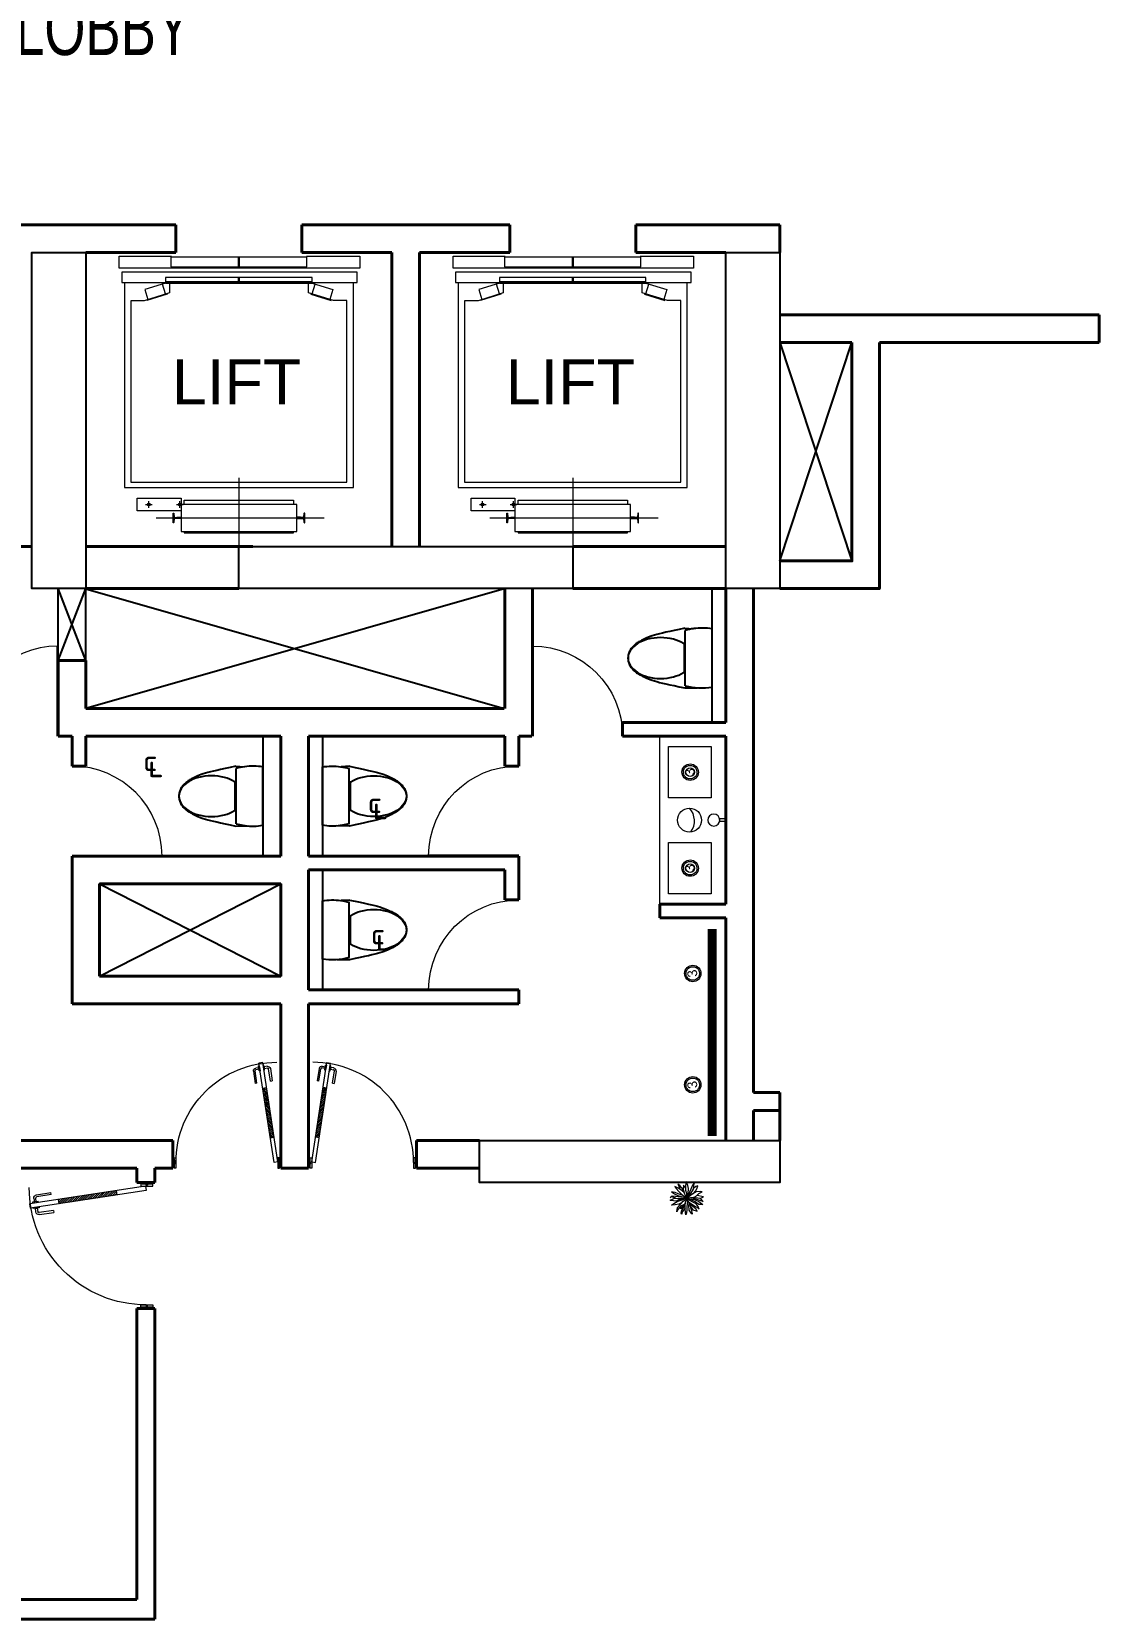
# Model space of a CAD drawing. Header units: millimetres. Extents: x 363738 to 753707, y -231656 to 1353648.
# Drawn here: x 375835 to 384725, y 1317626 to 1330856 of the extents above; entities that cross this region are included whole.
import ezdxf

# ---------------------------------------------------------------- set-up
doc = ezdxf.new("R2010")
doc.units = ezdxf.units.MM
doc.header["$LTSCALE"] = 35
doc.header["$MEASUREMENT"] = 0
for name, color, linetype in [('A-COLS', 4, 'Continuous'), ('A-FIXT', 1, 'Continuous'), ('A-HATCH', 8, 'Continuous'), ('A-SHAFT', 1, 'Continuous'), ('A-TEXT-600', 7, 'Continuous'), ('A-WALL-UNDR', 1, 'Continuous'), ('NAREAOFF', 230, 'Continuous')]:
    doc.layers.add(name, color=color, linetype=linetype)
for name, color, linetype, lineweight in [('A-LIFT', 154, 'Continuous', 9), ('A-WALL', 7, 'Continuous', 40), ('FINISH - LAMINATE', 143, 'Continuous', 40), ('I-CEIL-light', 150, 'Continuous', 0), ('I-Door', 30, 'Continuous', 15), ('I-Furn-Modl', 1, 'Continuous', 5), ('I-Graphics', 62, 'Continuous', 15), ('SANITARY-FIXTURE', 6, 'Continuous', 18), ('tree', 92, 'Continuous', 5)]:
    doc.layers.add(name, color=color, linetype=linetype, lineweight=lineweight)
doc.layers.add('I-Clng-Dims', color=7, linetype='Continuous', lineweight=15, true_color=0xbd0f15)
doc.styles.add('450_arial', font='ARIALUNI.TTF', dxfattribs={"width": 0.7, "height": 48})
doc.styles.add('AR350', font='arial.ttf', dxfattribs={"width": 0.9})
doc.styles.add('dim-verdana', font='arial.ttf', dxfattribs={"height": 130})

# ---------------------------------------------------------------- blocks, each defined once
blk = doc.blocks.new('P-LEV-3$0$P-WCEUR1')
at = {"color": 0, "linetype": 'ByBlock'}
for p, q in [((1, 9.81), (1, -9.81)), ((10.1, 10.05), (5.86, 10.03)), ((10, 9.31), (10, -9.31)), ((10.41, -4.75), (10.41, 4.75))]:
    blk.add_line(p, q, dxfattribs=at)
for points in [[(10, 9.31), (7.74, 9.82), (5.54, 10.06), (3.23, 10.06), (1, 9.81)], [(10.1, -10.05), (12.04, -9.65), (13.74, -9.29), (15.23, -8.97), (16.54, -8.68), (17.68, -8.42), (18.68, -8.18), (19.57, -7.95), (20.36, -7.72), (20.36, -7.72), (21.09, -7.49), (21.75, -7.26), (22.35, -7.03), (22.9, -6.8), (23.4, -6.58), (23.85, -6.37), (24.26, -6.16), (24.64, -5.97), (24.64, -5.97), (24.98, -5.78), (25.3, -5.61), (25.59, -5.44), (25.87, -5.27), (26.13, -5.1), (26.37, -4.93), (26.61, -4.75), (26.85, -4.56), (26.85, -4.56), (27.09, -4.36), (27.33, -4.15), (27.56, -3.92), (27.79, -3.68), (28.01, -3.42), (28.21, -3.16), (28.41, -2.88), (28.58, -2.59), (28.58, -2.59), (28.74, -2.29), (28.88, -1.98), (28.99, -1.66), (29.09, -1.34), (29.16, -1.01), (29.22, -0.67), (29.25, -0.34), (29.26, 0), (29.26, 0), (29.25, 0.34), (29.22, 0.67), (29.16, 1.01), (29.09, 1.34), (28.99, 1.66), (28.88, 1.98), (28.74, 2.29), (28.58, 2.59), (28.58, 2.59), (28.41, 2.88), (28.21, 3.16), (28.01, 3.42), (27.79, 3.68), (27.56, 3.92), (27.33, 4.15), (27.09, 4.36), (26.85, 4.56), (26.85, 4.56), (26.61, 4.75), (26.37, 4.93), (26.13, 5.1), (25.87, 5.27), (25.59, 5.44), (25.3, 5.61), (24.98, 5.78), (24.64, 5.97), (24.64, 5.97), (24.26, 6.16), (23.85, 6.37), (23.4, 6.58), (22.9, 6.8), (22.35, 7.03), (21.75, 7.26), (21.09, 7.49), (20.36, 7.72), (20.36, 7.72), (19.57, 7.95), (18.68, 8.18), (17.68, 8.42), (16.54, 8.68), (15.23, 8.97), (13.74, 9.29), (12.04, 9.65), (10.1, 10.05)], [(10.1, -10.05), (7.33, -9.88)]]:
    blk.add_lwpolyline(points, dxfattribs=at)
for points in [[(29.25, 0, 0.146855), (28.52, 2.44, 0.107148), (26.05, 4.85, 0.076697), (22.68, 6.31, 0.063684), (18.31, 6.87, 0.063684), (13.95, 6.31, 0.076697), (10.58, 4.85, 0.006181), (10.41, 4.75)], [(10.41, -4.75, 0.006181), (10.58, -4.85, 0.076697), (13.95, -6.31, 0.063684), (18.31, -6.87, 0.063684), (22.68, -6.31, 0.076697), (26.05, -4.85, 0.107148), (28.52, -2.44, 0.146855), (29.25, 0)]]:
    blk.add_lwpolyline(points, format="xyb", dxfattribs=at)
for start, end in [(260.5377, 277.7399), (277.7399, 285.822)]:
    blk.add_arc((4.39, 10.5), 20.59, start, end, dxfattribs=at)
blk = doc.blocks.new('DOOR')
for p, q in [((-0.01, 0), (-0.01, 1)), ((0, 0), (0, 1))]:
    blk.add_line(p, q)
blk.add_arc((0, 0), 1, 90, 180)
blk = doc.blocks.new('D3 - LAM')
h = blk.add_hatch()
h.set_pattern_fill('ANSI31', color=256, scale=100, style=0)
h.set_pattern_definition([(45, (67656.761, 125934.152), (-8.83883, 8.83883), [])])
h.paths.add_polyline_path([(67767, 126417), (67730, 126422), (67657, 125940), (67694, 125934)])
for p, q in [((67620, 125699, 0), (67767, 126664, 0)), ((67657, 125693, 0), (67804, 126658, 0)), ((67723, 126629, 0), (67753, 126624, 0)), ((67767, 126664, 0), (67804, 126658, 0)), ((67692, 126606, 0), (67674, 126487, 0)), ((67691, 126484, 0), (67709, 126604, 0)), ((67750, 126608, 0), (67720, 126612, 0)), ((67748, 126608, 0), (67750, 126625, 0)), ((67802, 126600, 0), (67833, 126595, 0)), ((67835, 126612, 0), (67805, 126616, 0)), ((67805, 126599, 0), (67808, 126616, 0)), ((67823, 126464, 0), (67841, 126584, 0)), ((67857, 126581, 0), (67839, 126462, 0)), ((67691, 126484, 0), (67674, 126487, 0)), ((67767, 126417, 0), (67730, 126422, 0)), ((67823, 126464, 0), (67839, 126462, 0)), ((67694, 125934, 0), (67657, 125940, 0)), ((67590, 125738, 0), (67590, 125638, 0)), ((67620, 125713, 0), (67620, 125675, 0)), ((68640, 125738, 0), (68640, 125638, 0)), ((67620, 125699, 0), (67657, 125693, 0))]:
    blk.add_line(p, q)
at = {"elevation": 0}
for points in [[(67748, 126592), (67755, 126640), (67763, 126639), (67755, 126590)], [(67800, 126584), (67807, 126632), (67800, 126634), (67792, 126585)], [(67590, 125726), (67602, 125726), (67602, 125647), (67590, 125647)], [(68640, 125726), (68628, 125726), (68628, 125647), (68640, 125647)]]:
    blk.add_lwpolyline(points, close=True, dxfattribs=at)
for points in [[(67602, 125738), (67620, 125738), (67620, 125638), (67602, 125638), (67602, 125682), (67612, 125682), (67612, 125694), (67602, 125694), (67602, 125738)], [(68628, 125738), (68610, 125738), (68610, 125638), (68628, 125638), (68628, 125682), (68618, 125682), (68618, 125694), (68628, 125694), (68628, 125738)]]:
    blk.add_lwpolyline(points, dxfattribs=at)
for centre, radius, start, end in [((67637, 125694, 0), 973, 0, 90.3775), ((67719, 126602, 0), 26.7, 81.3349, 171.376), ((67719, 126602, 0), 9.86, 81.376, 171.376), ((67831, 126585, 0), 9.86, 351.376, 81.376), ((67831, 126585, 0), 26.7, 351.376, 81.417)]:
    blk.add_arc(centre, radius, start, end)
blk = doc.blocks.new('TREE-24')
for p, q in [((-0.2, 43.5), (1.9, 57)), ((1.9, 57), (3, 60)), ((3, 60), (4.9, 51.4)), ((17.7, 53.1), (17.5, 57.3)), ((17.5, 57.3), (20.3, 53.1)), ((-48, 1.2), (-59.5, -4.6)), ((-58.4, 11.2), (-47.1, 8)), ((-55.4, 9.5), (-58.4, 11.2)), ((-57.9, 22.5), (-43.4, 22.8)), ((-43, 11.7), (-57.9, 22.5)), ((-51.5, 4.3), (-55.4, 9.5)), ((-46.4, -0.1), (-51.5, 4.3)), ((-47.1, 8), (-33.8, 2.8)), ((-39.8, 34.9), (-44.8, 39.5)), ((-44.8, 39.5), (-40.7, 29.2)), ((-43.4, 22.8), (-29.6, 13.4)), ((-28, 4.8), (-43, 11.7)), ((-40.7, 29.2), (-33.1, 20.6)), ((-30.8, 29.2), (-39.8, 34.9)), ((-21.8, 41.3), (-37.5, 46.4)), ((-37.5, 46.4), (-31.9, 37.6)), ((-33.8, 2.8), (-18.1, -0.6)), ((-33.1, 20.6), (-21.1, 14.2)), ((-31.9, 37.6), (-17, 26.5)), ((-18.6, 21.8), (-30.8, 29.2)), ((-29.6, 13.4), (-5.4, 1.4)), ((-8, 2.1), (-28, 4.8)), ((-12.5, 28.2), (-21.8, 41.3)), ((-21.1, 14.2), (-10.8, 8.5)), ((-16.3, 54.3), (-20.4, 56.1)), ((-20.4, 56.1), (-18.4, 45)), ((-5.4, 11.7), (-18.6, 21.8)), ((-18.6, -13.4), (0, 0)), ((-18.4, 45), (-10.6, 22.8)), ((-17, 26.5), (-9.2, 19.3)), ((-7.8, 43), (-16.3, 54.3)), ((0, 0), (-14.9, -16.9)), ((-14.2, -32.9), (0, 0)), ((0, 0), (-13.8, -2.1)), ((-10.8, 8.5), (0, 0)), ((-10.6, 22.8), (0, 0)), ((0, 0), (-8, 2.1)), ((-6, 26), (-7.8, 43)), ((-1.4, 15.9), (-6, 26)), ((0, 0), (-5, -17.4)), ((-2, 10.2), (0.3, 31.2)), ((0, 0), (-2, 10.2)), ((0.3, 31.2), (-0.2, 43.5)), ((0, 0), (1.6, 8)), ((20, 6.8), (0, 0)), ((6.7, 6.5), (0, 0)), ((0, 0), (29.2, 6.5)), ((18.2, 0.6), (0, 0)), ((0.7, -16.9), (0, 0)), ((0, 0), (10.4, -21.3)), ((9.7, -8), (0, 0)), ((31.8, -9.5), (0, 0)), ((1.6, 8), (7.6, 22.1)), ((5.3, 24), (2.8, 10.8)), ((10.1, 32.2), (4.1, 17.7)), ((4.9, 51.4), (5.8, 37.3)), ((5.8, 37.3), (5.3, 24)), ((5.7, 36.1), (13.8, 46)), ((12.4, 10.5), (6.7, 6.5)), ((7.6, 22.1), (20.7, 27.5)), ((9.2, 22.8), (21.6, 37.6)), ((18.9, 46.4), (10.1, 32.2)), ((19.6, 18.4), (12.4, 10.5)), ((13.8, 46), (17.7, 53.1)), ((16.6, 15.1), (27.9, 21.1)), ((32.4, 0.4), (18.2, 0.6)), ((20.3, 53.1), (18.9, 46.4)), ((21.6, 37.6), (18.9, 26.5)), ((23.2, 23), (19.6, 18.4)), ((26.9, 9.2), (20, 6.8)), ((20.7, 27.5), (30.8, 38.8)), ((32.7, 33.4), (23.2, 23)), ((34.7, 11.9), (26.9, 9.2)), ((27.9, 21.1), (41.9, 23.5)), ((29.2, 6.5), (39.3, 10.2)), ((30.8, 38.8), (35.4, 48.7)), ((43.7, 0.1), (32.4, 0.4)), ((35.4, 48.7), (32.7, 33.4)), ((46, 18.4), (34.7, 11.9)), ((38.9, 0.2), (53.4, -4.8)), ((39.3, 10.2), (47.4, 9.7)), ((41.9, 23.5), (54.3, 25)), ((53.6, 4.3), (43.7, 0.1)), ((54.3, 25), (46, 18.4)), ((47.4, 9.7), (56.8, 8.3)), ((59.8, 6.8), (53.6, 4.3)), ((56.8, 8.3), (59.8, 6.8)), ((-59.5, -4.6), (-36.8, -10)), ((-43, -16.4), (-55.4, -22.6)), ((-55.4, -22.6), (-49, -24.5)), ((-49, -24.5), (-34, -22.8)), ((-23.9, -3.3), (-46.4, -0.1)), ((-34.7, -8.8), (-43, -16.4)), ((-35.9, -33.4), (-39.5, -44.5)), ((-39.5, -44.5), (-31.9, -42.3)), ((-30.8, -25), (-35.9, -33.4)), ((-26.9, -4.1), (-34.7, -8.8)), ((-34, -22.8), (-18.6, -13.4)), ((-31.9, -42.3), (-24.1, -34.4)), ((-23.1, -16.2), (-30.8, -25)), ((-13.8, -2.1), (-26.9, -4.1)), ((-23.7, -32.2), (-26, -54.1)), ((-26, -54.1), (-20.9, -47.4)), ((-14.9, -16.9), (-23.7, -32.2)), ((-20.9, -47.4), (-14.2, -32.9)), ((-18.1, -0.6), (-9.8, -1.6)), ((-5, -17.4), (-6.6, -34.4)), ((-6.6, -34.4), (-3.9, -45.7)), ((-3.9, -45.7), (1.6, -60)), ((4.2, -29), (0.7, -16.9)), ((1.6, -60), (4.6, -44)), ((4.6, -44), (4.2, -29)), ((4.6, -37.1), (11.5, -46.9)), ((19.3, -14.2), (9.7, -8)), ((12.7, -31.7), (9.9, -20.8)), ((10.4, -21.3), (21.2, -30.4)), ((11.5, -46.9), (12.4, -31.7)), ((40.3, -7.3), (12.1, -3.6)), ((12.4, -31.7), (24.4, -46)), ((12.8, -10), (30.6, -16.1)), ((29, -23.8), (19.3, -14.2)), ((21.2, -30.4), (30.8, -35.6)), ((29, -43.7), (23.9, -31.9)), ((24.4, -46), (32, -49.9)), ((38.2, -35.1), (29, -23.8)), ((32, -49.9), (29, -43.7)), ((30.6, -16.1), (42.1, -20.1)), ((30.8, -35.6), (42.3, -41.5)), ((44.4, -15.9), (31.8, -9.5)), ((42.3, -41.5), (38.2, -35.1)), ((52.7, -9), (40.3, -7.3)), ((42.1, -20.1), (55.2, -22.6)), ((55.2, -22.6), (44.4, -15.9)), ((59.8, -3.1), (52.7, -9)), ((53.4, -4.8), (59.8, -3.1))]:
    blk.add_line(p, q)
blk = doc.blocks.new('3W-LED')
at = {"extrusion": (-6.11991e-06, -1.09788e-16, 1)}
blk.add_ellipse((0, 0, -5), major_axis=(21.2, 21.3, 0), ratio=1, start_param=3.139521, end_param=9.422706, dxfattribs=at)
blk.add_open_spline([(-17.7, -17.7, -5), (-16.6, -18.7, -5), (-15.5, -19.7, -5), (-12.3, -21.9, -5), (-10, -23, -5), (-5.4, -24.5, -5), (-2.9, -25, -5), (2, -25, -5), (4.5, -24.7, -5), (9.3, -23.3, -5), (11.5, -22.3, -5), (15.7, -19.6, -5), (17.6, -18, -5), (20.7, -14.2, -5), (22, -12.1, -5), (24, -7.5, -5), (24.6, -5.1, -5), (25.1, -0.2, -5), (25, 2.3, -5), (24.1, 7.1, -5), (23.3, 9.5, -5), (21, 13.9, -5), (19.5, 15.9, -5), (16, 19.4, -5), (14, 20.9, -5), (9.6, 23.2, -5), (7.3, 24, -5), (2.4, 25, -5), (0, 25.1, -5), (-5, 24.6, -5), (-7.4, 24, -5), (-11.9, 22.1, -5), (-14.1, 20.8, -5), (-17.9, 17.7, -5), (-19.5, 15.8, -5), (-22.2, 11.7, -5), (-23.3, 9.4, -5), (-24.7, 4.7, -5), (-25, 2.2, -5), (-25, -2.7, -5), (-24.6, -5.2, -5), (-23.1, -9.9, -5), (-22, -12.1, -5), (-19.7, -15.4, -5), (-18.8, -16.6, -5), (-17.7, -17.7, -5)], degree=3, knots=[3.139521, 3.139521, 3.139521, 3.139521, 3.315557, 3.315557, 3.611807, 3.611807, 3.908056, 3.908056, 4.204306, 4.204306, 4.500555, 4.500555, 4.796805, 4.796805, 5.093054, 5.093054, 5.389304, 5.389304, 5.685554, 5.685554, 5.981803, 5.981803, 6.278053, 6.278053, 6.574302, 6.574302, 6.870552, 6.870552, 7.166801, 7.166801, 7.463051, 7.463051, 7.7593, 7.7593, 8.05555, 8.05555, 8.351799, 8.351799, 8.648049, 8.648049, 8.944298, 8.944298, 9.240548, 9.240548, 9.422706, 9.422706, 9.422706, 9.422706])
at = {"ltscale": 10, "insert": (-13.1, 20, -5.2), "char_height": 36, "width": 21797.759, "attachment_point": 1}
blk.add_mtext('3', dxfattribs=at)
blk = doc.blocks.new('SD')
at = {"layer": 'I-Graphics', "elevation": 0}
blk.add_lwpolyline([(23809118, -485642), (23809118, -485617), (23809068, -485617), (23809068, -485642)], close=True, dxfattribs=at)
at = {"layer": 'I-Graphics'}
blk.add_circle((23809168, -485629), 50, dxfattribs=at)

msp = doc.modelspace()

# ---------------------------------------------------------------- linework, layer by layer
at = {"layer": 'A-COLS', "elevation": 0}
for points in [[(376285, 1329016), (376285, 1326216), (375835, 1326216), (375835, 1329016)], [(382065, 1329016), (382065, 1326216), (381615, 1326216), (381615, 1329016)], [(377560, 1326566), (380340, 1326566), (380340, 1326216), (377560, 1326216)], [(379565, 1321616), (382065, 1321616), (382065, 1321266), (379565, 1321266)]]:
    msp.add_lwpolyline(points, close=True, dxfattribs=at)
at = {"layer": 'A-HATCH'}
for p, q in [((376055, 1325616, 0), (376055, 1326216, 0)), ((376285, 1325616, 0), (376285, 1326216, 0))]:
    msp.add_line(p, q, dxfattribs=at)
at = {"layer": 'A-LIFT'}
for p, q in [((378170, 1328771), (376950, 1328771)), ((380950, 1328771), (379730, 1328771)), ((377560, 1327139), (377560, 1326573)), ((380340, 1327139), (380340, 1326573)), ((376783, 1326917), (376838, 1326917)), ((376810, 1326890), (376810, 1326944)), ((377040, 1326917), (377095, 1326917)), ((377067, 1326890), (377067, 1326944)), ((379563, 1326917), (379618, 1326917)), ((379590, 1326890), (379590, 1326944)), ((379820, 1326917), (379875, 1326917)), ((379847, 1326890), (379847, 1326944)), ((378271, 1326804), (376871, 1326804)), ((381051, 1326804), (379651, 1326804))]:
    msp.add_line(p, q, dxfattribs=at)
at = {"layer": 'A-LIFT', "elevation": 0}
for points in [[(378122, 1328987), (378566, 1328987), (378566, 1328886), (376564, 1328886), (376564, 1328987), (376998, 1328987)], [(380902, 1328987), (381346, 1328987), (381346, 1328886), (379344, 1328886), (379344, 1328987), (379778, 1328987)], [(376606, 1328766), (376606, 1327057), (378513, 1327057), (378513, 1328766)], [(376981, 1328761), (376981, 1328681), (376772, 1328613), (376660, 1328613), (376660, 1327104), (378460, 1327104), (378460, 1328617), (378349, 1328617), (378139, 1328681), (378139, 1328761)], [(376950, 1328761), (376777, 1328708), (376802, 1328626)], [(376950, 1328671), (376925, 1328753)], [(378169, 1328671), (378195, 1328753)], [(378170, 1328761), (378343, 1328708), (378318, 1328626)], [(379386, 1328766), (379386, 1327057), (381293, 1327057), (381293, 1328766)], [(379761, 1328761), (379761, 1328681), (379552, 1328613), (379440, 1328613), (379440, 1327104), (381240, 1327104), (381240, 1328617), (381129, 1328617), (380919, 1328681), (380919, 1328761)], [(379730, 1328761), (379557, 1328708), (379582, 1328626)], [(379730, 1328671), (379705, 1328753)], [(380949, 1328671), (380975, 1328753)], [(380950, 1328761), (381123, 1328708), (381098, 1328626)], [(376961, 1328675), (376962, 1328669), (376793, 1328618), (376792, 1328623)], [(378159, 1328675), (378158, 1328669), (378327, 1328618), (378328, 1328623)], [(379741, 1328675), (379742, 1328669), (379573, 1328618), (379572, 1328623)], [(380939, 1328675), (380938, 1328669), (381107, 1328618), (381108, 1328623)], [(377105, 1326917), (377105, 1326952), (378015, 1326952), (378015, 1326917)], [(379885, 1326917), (379885, 1326952), (380795, 1326952), (380795, 1326917)], [(377105, 1326692), (377105, 1326681), (378015, 1326681), (378015, 1326692)], [(379885, 1326692), (379885, 1326681), (380795, 1326681), (380795, 1326692)]]:
    msp.add_lwpolyline(points, dxfattribs=at)
for points in [[(376993, 1328978), (376993, 1328898), (378127, 1328898), (378127, 1328978)], [(377557, 1328978), (377557, 1328898), (377557, 1328898), (377557, 1328978)], [(377563, 1328898), (377563, 1328978), (377563, 1328978), (377563, 1328898)], [(379773, 1328978), (379773, 1328898), (380907, 1328898), (380907, 1328978)], [(380337, 1328978), (380337, 1328898), (380337, 1328898), (380337, 1328978)], [(380343, 1328898), (380343, 1328978), (380343, 1328978), (380343, 1328898)], [(376585, 1328854), (376585, 1328766), (378546, 1328766), (378546, 1328854)], [(379365, 1328854), (379365, 1328766), (381326, 1328766), (381326, 1328854)], [(376950, 1328807), (376950, 1328761), (378170, 1328761), (378170, 1328807)], [(377557, 1328771), (377557, 1328807), (377557, 1328807), (377557, 1328771)], [(377563, 1328807), (377563, 1328771), (377563, 1328771), (377563, 1328807)], [(379730, 1328807), (379730, 1328761), (380950, 1328761), (380950, 1328807)], [(380337, 1328771), (380337, 1328807), (380337, 1328807), (380337, 1328771)], [(380343, 1328807), (380343, 1328771), (380343, 1328771), (380343, 1328807)], [(377078, 1326863), (376714, 1326863), (376714, 1326970), (377078, 1326970)], [(379858, 1326863), (379494, 1326863), (379494, 1326970), (379858, 1326970)], [(377078, 1326692), (378042, 1326692), (378042, 1326917), (377078, 1326917)], [(379858, 1326692), (380822, 1326692), (380822, 1326917), (379858, 1326917)]]:
    msp.add_lwpolyline(points, close=True, dxfattribs=at)
for points in [[(377012, 1326764), (377012, 1326845), (377014, 1326845, -0.385135), (377018, 1326841), (377021, 1326813, 0.382193), (377027, 1326808), (377043, 1326808, 0.131652), (377044, 1326808), (377046, 1326810, -0.131652), (377046, 1326810), (377077, 1326810, -0.414214), (377078, 1326809), (377078, 1326800, -0.414214), (377077, 1326799), (377046, 1326799, -0.131652), (377046, 1326799), (377044, 1326801, 0.131652), (377043, 1326801), (377027, 1326801, 0.382193), (377021, 1326796), (377018, 1326768, -0.379256), (377014, 1326764)], [(378108, 1326764), (378108, 1326845), (378106, 1326845, 0.385135), (378102, 1326841), (378099, 1326813, -0.382193), (378093, 1326808), (378077, 1326808, -0.131652), (378076, 1326808), (378074, 1326810, 0.131652), (378073, 1326810), (378043, 1326810, 0.414214), (378042, 1326809), (378042, 1326800, 0.414214), (378043, 1326799), (378073, 1326799, 0.131652), (378074, 1326799), (378076, 1326801, -0.131652), (378077, 1326801), (378093, 1326801, -0.382193), (378099, 1326796), (378102, 1326768, 0.379256), (378106, 1326764)], [(379792, 1326764), (379792, 1326845), (379794, 1326845, -0.385135), (379798, 1326841), (379801, 1326813, 0.382193), (379807, 1326808), (379823, 1326808, 0.131652), (379824, 1326808), (379826, 1326810, -0.131652), (379826, 1326810), (379857, 1326810, -0.414214), (379858, 1326809), (379858, 1326800, -0.414214), (379857, 1326799), (379826, 1326799, -0.131652), (379826, 1326799), (379824, 1326801, 0.131652), (379823, 1326801), (379807, 1326801, 0.382193), (379801, 1326796), (379798, 1326768, -0.379256), (379794, 1326764)], [(380888, 1326764), (380888, 1326845), (380886, 1326845, 0.385135), (380882, 1326841), (380879, 1326813, -0.382193), (380873, 1326808), (380857, 1326808, -0.131652), (380856, 1326808), (380854, 1326810, 0.131652), (380853, 1326810), (380823, 1326810, 0.414214), (380822, 1326809), (380822, 1326800, 0.414214), (380823, 1326799), (380853, 1326799, 0.131652), (380854, 1326799), (380856, 1326801, -0.131652), (380857, 1326801), (380873, 1326801, -0.382193), (380879, 1326796), (380882, 1326768, 0.379256), (380886, 1326764)]]:
    msp.add_lwpolyline(points, format="xyb", close=True, dxfattribs=at)
at = {"layer": 'A-LIFT'}
for centre in [(376810, 1326917, 0), (377067, 1326917, 0), (379590, 1326917, 0), (379847, 1326917, 0)]:
    msp.add_circle(centre, 11.1, dxfattribs=at)
at = {"layer": 'A-SHAFT'}
for p, q in [((382065, 1328266), (382665, 1326446)), ((382065, 1326446), (382665, 1328266)), ((376285, 1325616, 0), (376055, 1326216, 0)), ((376055, 1325616, 0), (376285, 1326216, 0)), ((376285, 1325218), (379770, 1326216)), ((376285, 1326215), (379770, 1325216)), ((376400, 1323756), (377910, 1322986)), ((376400, 1322986), (377910, 1323756, 0))]:
    msp.add_line(p, q, dxfattribs=at)
at = {"layer": 'A-WALL'}
for p, q in [((375085, 1329246), (377035, 1329246)), ((377035, 1329016), (377035, 1329246)), ((378085, 1329246), (379815, 1329246)), ((378085, 1329016), (378085, 1329246)), ((379815, 1329016), (379815, 1329246)), ((380865, 1329016), (380865, 1329246)), ((382065, 1329246), (380865, 1329246)), ((382065, 1329016), (382065, 1329246)), ((376285, 1329016), (377035, 1329016)), ((378085, 1329016), (378835, 1329016)), ((378835, 1326566), (378835, 1329016)), ((379065, 1329016), (379815, 1329016)), ((379065, 1326566), (379065, 1329016)), ((381615, 1329016), (380865, 1329016)), ((382065, 1328496), (384725, 1328496)), ((384725, 1328496), (384725, 1328266)), ((382665, 1328266), (382065, 1328266)), ((384610, 1328266), (382895, 1328266)), ((384725, 1328266), (384610, 1328266)), ((374560, 1326566), (375835, 1326566)), ((376285, 1326566), (377675, 1326566)), ((380340, 1326566), (381615, 1326566)), ((377560, 1326216), (376280, 1326216)), ((379775, 1326216, 0), (379775, 1325216, 0)), ((380005, 1324986, 0), (380005, 1326216, 0)), ((381615, 1326216), (380340, 1326216)), ((381615, 1326216, 0), (381615, 1325101, 0)), ((381845, 1326216, 0), (381845, 1322016, 0)), ((376055, 1325616, 0), (376055, 1324986, 0)), ((376055, 1325616, 0), (376285, 1325616, 0)), ((376285, 1325616, 0), (376285, 1325216, 0)), ((379770, 1325216), (376285, 1325216)), ((376170, 1324986), (376055, 1324986)), ((376170, 1324986), (376170, 1324736)), ((376285, 1324986), (376285, 1324736)), ((377910, 1324986), (376285, 1324986)), ((377910, 1324986), (377910, 1323986)), ((378140, 1324986), (378140, 1323986)), ((379775, 1324986, 0), (378140, 1324986)), ((379775, 1324986, 0), (379775, 1324736, 0)), ((379890, 1324986, 0), (379890, 1324736, 0)), ((380000, 1324986), (379890, 1324986, 0)), ((380755, 1325101), (381615, 1325101)), ((380755, 1324986, 0), (380755, 1325101, 0)), ((380755, 1324986), (381615, 1324986)), ((381615, 1324986, 0), (381615, 1323586, 0)), ((376285, 1324736), (376170, 1324736)), ((379775, 1324736, 0), (379890, 1324736, 0)), ((376170, 1323986), (377910, 1323986)), ((376170, 1322756), (376170, 1323986)), ((379890, 1323986, 0), (378140, 1323986)), ((379890, 1323986, 0), (379890, 1323621, 0)), ((379775, 1323871, 0), (378140, 1323871)), ((378140, 1323871), (378140, 1322871)), ((379775, 1323871, 0), (379775, 1323621, 0)), ((376400, 1323756), (377910, 1323756)), ((376400, 1322986), (376400, 1323756)), ((377910, 1323756), (377910, 1322986)), ((379775, 1323621, 0), (379890, 1323621, 0)), ((381615, 1323586, 0), (381065, 1323586, 0)), ((381065, 1323471, 0), (381065, 1323586, 0)), ((381615, 1323471, 0), (381065, 1323471, 0)), ((381615, 1323471, 0), (381615, 1321616, 0)), ((376400, 1322986), (377910, 1322986)), ((379890, 1322871, 0), (378140, 1322871)), ((379890, 1322871, 0), (379890, 1322756, 0)), ((376170, 1322756), (377910, 1322756)), ((377910, 1322756), (377910, 1321386)), ((378140, 1322756), (378140, 1321386)), ((378140, 1322756), (379890, 1322756)), ((381845, 1322016, 0), (382065, 1322016, 0)), ((382065, 1321616, 0), (382065, 1322016, 0)), ((381845, 1321866, 0), (381845, 1321616, 0)), ((381845, 1321866, 0), (382065, 1321866, 0)), ((374435, 1321616), (377010, 1321616)), ((377010, 1321616), (377010, 1321386)), ((379040, 1321386), (379040, 1321616)), ((379040, 1321616, 0), (379565, 1321616, 0)), ((374435, 1321386), (376710, 1321386)), ((376710, 1321266), (376710, 1321386)), ((376860, 1321386), (377010, 1321386)), ((376860, 1321266), (376860, 1321386)), ((378140, 1321386, 0), (377910, 1321386, 0)), ((379040, 1321386, 0), (379565, 1321386, 0)), ((376710, 1321266), (376860, 1321266)), ((376710, 1317791), (376710, 1320216, 0)), ((376710, 1320216, 0), (376860, 1320216)), ((376860, 1317626, 0), (376860, 1320216)), ((373675, 1317791, 0), (376710, 1317791, 0)), ((373675, 1317626, 0), (376860, 1317626, 0))]:
    msp.add_line(p, q, dxfattribs=at)
at = {"layer": 'A-WALL', "elevation": 0}
for points in [[(382665, 1328266), (382665, 1326446), (382065, 1326446)], [(382895, 1328266), (382895, 1326216), (382065, 1326216)]]:
    msp.add_lwpolyline(points, dxfattribs=at)
at = {"layer": 'A-WALL-UNDR'}
for p, q in [((381500, 1326216, 0), (381500, 1325101, 0)), ((377760, 1324986, 0), (377760, 1323986, 0)), ((378255, 1324986), (378255, 1323986)), ((378255, 1323871), (378255, 1322871))]:
    msp.add_line(p, q, dxfattribs=at)
at = {"layer": 'FINISH - LAMINATE', "color": 131, "ltscale": 4, "true_color": 0x66ffff, "const_width": 75}
msp.add_lwpolyline([(381502, 1323379), (381502, 1321654)], dxfattribs=at)
at = {"layer": 'NAREAOFF'}
msp.add_lwpolyline([(376400, 1322986), (377910, 1322986), (377910, 1323756), (376400, 1323756)], close=True, dxfattribs=at)
at = {"layer": 'SANITARY-FIXTURE'}
msp.add_line((381065, 1323586, 0), (381065, 1324986, 0), dxfattribs=at)
at = {"layer": 'SANITARY-FIXTURE', "elevation": 0}
for points in [[(381138, 1324471), (381138, 1324901), (381493, 1324901), (381493, 1324471)], [(381138, 1323671), (381138, 1324101), (381493, 1324101), (381493, 1323671)]]:
    msp.add_lwpolyline(points, close=True, dxfattribs=at)
at = {"layer": 'SANITARY-FIXTURE'}
for centre, radius in [((381318, 1324686, 0), 36.8), ((381313, 1324286, 0), 100), ((381318, 1323886, 0), 36.8)]:
    msp.add_circle(centre, radius, dxfattribs=at)
msp.add_arc((381197, 1324280, 0), 157, 323.7769, 42.5825, dxfattribs=at)

# ---------------------------------------------------------------- block references
at = {"layer": 'A-FIXT', "extrusion": (0.004636, -1.23094e-14, 0.999989), "xscale": 24.76748001887412, "yscale": 24.76748001887412, "zscale": 24.76748001887412, "rotation": 180}
msp.add_blockref('P-LEV-3$0$P-WCEUR1', (381521, 1325637, 1769), dxfattribs=at)
at = {"layer": 'A-FIXT', "extrusion": (0.004636, -1.27e-14, 0.999989), "xscale": 24.76748001887412, "yscale": 24.76748001887412, "zscale": 24.76748001887412, "rotation": 180}
msp.add_blockref('P-LEV-3$0$P-WCEUR1', (377781, 1324486, 1751), dxfattribs=at)
at = {"layer": 'A-FIXT', "extrusion": (-0.004636, -1.27e-14, 0.999989), "xscale": -24.76748001887411, "yscale": 24.76748001668603, "zscale": 24.76748001613773, "rotation": 179.9999999978455}
for p in [(378226, 1324486, -1753), (378226, 1323371, -1753)]:
    msp.add_blockref('P-LEV-3$0$P-WCEUR1', p, dxfattribs=at)
at = {"layer": 'I-CEIL-light', "extrusion": (-1.08391e-06, 6.02316e-06, 1), "xscale": 2.270445536392545, "yscale": 2.270445536392545, "zscale": 2.270445536392545, "rotation": 100.2015762662089}
for p in [(381318, 1324686, 19), (381318, 1323886, 19), (381340, 1323008, 19), (381340, 1322080, 19)]:
    msp.add_blockref('3W-LED', p, dxfattribs=at)
at = {"layer": 'I-Door'}
for name, p, xscale, yscale, zscale in [('DOOR', (376055, 1324986, 0), 750, 750, 750), ('DOOR', (380005, 1324986, 0), -750, 750, 750.0000000000218), ('D3 - LAM', (435844, 1213696, 0), -0.8571428571958677, 0.8571428571940487, 0.8571428571865278), ('D3 - LAM', (320206, 1213696, 0), 0.8571428571594879, 0.8571428571594879, 0.8571428571594879)]:
    msp.add_blockref(name, p, dxfattribs=dict(at, xscale=xscale, yscale=yscale, zscale=zscale))
for name, p, xscale, yscale, zscale, rotation in [('DOOR', (376170, 1323986, 0), 750, 750, 750, 270), ('DOOR', (379890, 1323988, 0), -750, 750, 750.0000000000218, 90), ('DOOR', (379890, 1322871, 0), -750, 750, 750.0000000000218, 90), ('D3 - LAM', (502464, 1388847, 0), -0.9998674737194051, 0.9998674737194051, 0.9998674737164752, 90)]:
    msp.add_blockref(name, p, dxfattribs=dict(at, xscale=xscale, yscale=yscale, zscale=zscale, rotation=rotation))
at = {"layer": 'I-Furn-Modl', "color": 0, "xscale": -1}
msp.add_blockref('SD', (24190683, 1809916), dxfattribs=at)
at = {"layer": 'tree', "xscale": 2.32560000000376, "yscale": 2.32560000000376, "zscale": 2.32560000000376, "rotation": 180}
msp.add_blockref('TREE-24', (381290, 1321135), dxfattribs=at)

# ---------------------------------------------------------------- texts
at = {"layer": 'A-TEXT-600', "style": '450_arial', "width": 0.7}
msp.add_text('LIFT LOBBY', height=450, dxfattribs=at).set_placement((374668, 1330662))
at = {"layer": 'A-TEXT-600', "color": 7, "style": 'AR350'}
for p in [(377002, 1327752, 0), (379782, 1327752, 0)]:
    msp.add_text('LIFT', height=375, dxfattribs=at).set_placement(p)
at = {"layer": 'I-Clng-Dims', "char_height": 200, "attachment_point": 1, "style": 'dim-verdana'}
for insert in [(376761, 1324864, 0), (378631, 1324514), (378657, 1323419)]:
    msp.add_mtext_dynamic_manual_height_columns('{\\fISOCPEUR|b0|i0|c0|p34;℄}', width=600.68, gutter_width=600, heights=[0], dxfattribs=dict(at, insert=insert))

doc.saveas('drawing.dxf')
